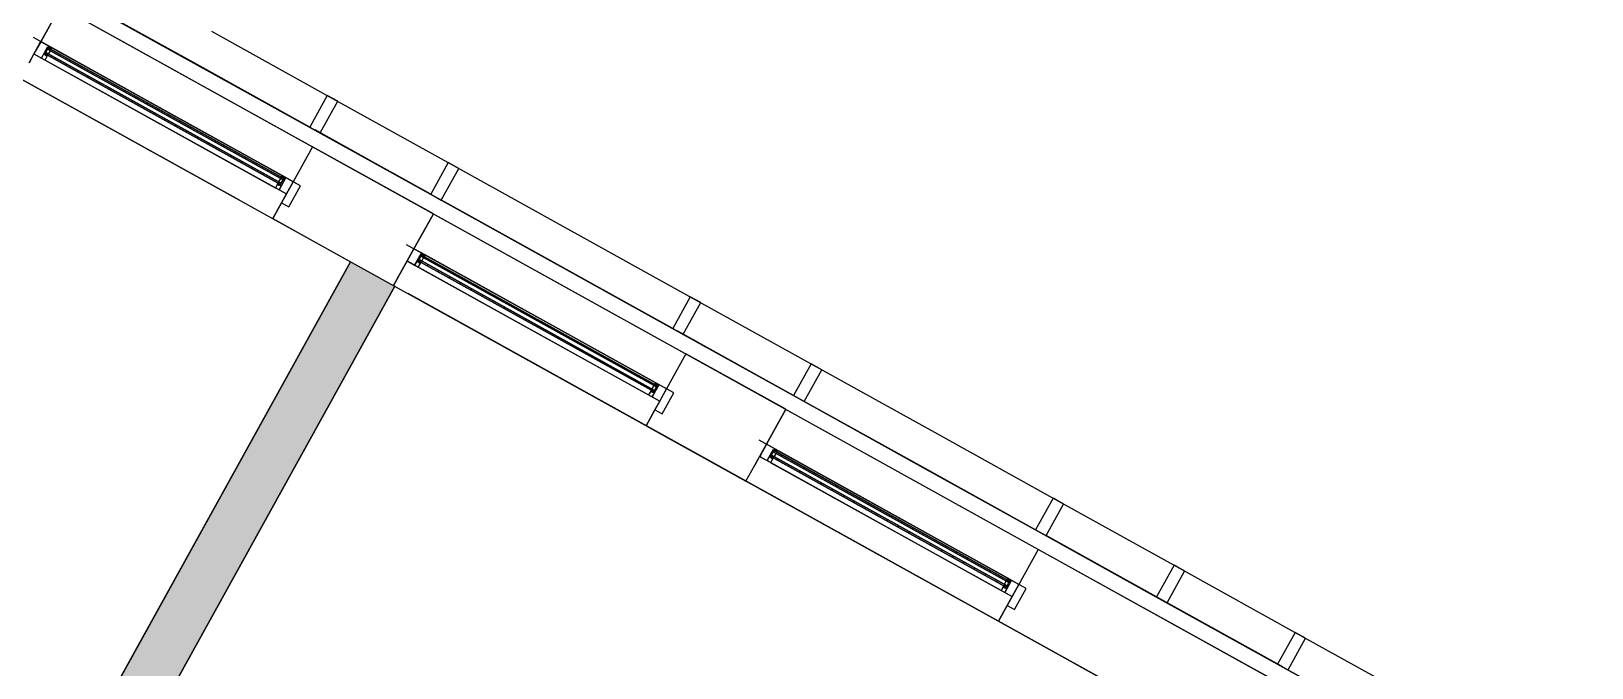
# Model space of a CAD drawing. Header units: metres. Extents: x 2.5 to 42.6, y 0.9 to 31.9.
# Drawn here: x 18.23 to 20.785, y 10.359 to 11.4 of the extents above; entities that cross this region are included whole.
import ezdxf

# ---------------------------------------------------------------- set-up
doc = ezdxf.new("R2010")
doc.units = ezdxf.units.M
for name, color, linetype in [('ARREDI', 9, 'Continuous'), ('INFISSI_VETRATE', 4, 'Continuous'), ('PARETI_STRUTTURE', 7, 'Continuous'), ('PILASTRI_SETTI', 8, 'Continuous')]:
    doc.layers.add(name, color=color, linetype=linetype)

msp = doc.modelspace()

# ---------------------------------------------------------------- linework, layer by layer
at = {"layer": 'ARREDI'}
for points in [[(18.2987, 11.4578), (18.4967, 11.3481), (18.6947, 11.2383), (18.4967, 11.3481)], [(18.247, 11.3563), (18.2574, 11.3752), (18.2637, 11.3717), (18.2643, 11.3729), (18.246, 11.383), (18.2349, 11.3631)], [(18.2617, 11.3682), (18.2572, 11.3707), (18.2542, 11.3652), (18.2587, 11.3627)], [(18.2599, 11.3738), (18.2592, 11.3724), (18.2626, 11.3704), (18.2634, 11.3719)], [(18.247, 11.3563), (18.253, 11.353), (18.2563, 11.3591), (18.2504, 11.3624)], [(18.2573, 11.3608), (18.2544, 11.3624), (18.2535, 11.3607), (18.2563, 11.3591)], [(18.6947, 11.2383), (18.8927, 11.1286), (18.8929, 11.1289), (18.6949, 11.2387)], [(18.636, 11.1407), (18.6481, 11.134), (18.6592, 11.154), (18.6409, 11.1642), (18.6402, 11.163), (18.6464, 11.1596)], [(18.6439, 11.1609), (18.6405, 11.1629), (18.6397, 11.1614), (18.6432, 11.1595)], [(18.636, 11.1407), (18.6394, 11.1468), (18.6334, 11.1501), (18.6301, 11.1441)], [(18.6343, 11.1518), (18.6334, 11.1501), (18.6363, 11.1485), (18.6372, 11.1502)], [(18.6383, 11.1595), (18.6352, 11.154), (18.6397, 11.1515), (18.6428, 11.157)], [(18.8927, 11.1286), (19.2887, 10.9091)], [(18.858, 11.0177), (18.8684, 11.0365), (18.8746, 11.0331), (18.8752, 11.0343), (18.8569, 11.0444), (18.8458, 11.0245)], [(18.8709, 11.0352), (18.8701, 11.0337), (18.8735, 11.0318), (18.8743, 11.0332)], [(18.858, 11.0177), (18.8639, 11.0144), (18.8673, 11.0205), (18.8613, 11.0238)], [(18.8682, 11.0222), (18.8653, 11.0238), (18.8644, 11.0221), (18.8673, 11.0205)], [(18.8726, 11.0296), (18.8682, 11.0321), (18.8651, 11.0266), (18.8696, 11.0241)], [(19.2887, 10.9091), (19.4868, 10.7993), (19.487, 10.7997), (19.2889, 10.9094)], [(19.2469, 10.8021), (19.2503, 10.8082), (19.2443, 10.8115), (19.241, 10.8054)], [(19.2453, 10.8132), (19.2443, 10.8115), (19.2472, 10.8099), (19.2481, 10.8116)], [(19.2492, 10.8209), (19.2462, 10.8154), (19.2506, 10.8129), (19.2537, 10.8184)], [(19.2469, 10.8021), (19.2591, 10.7954), (19.2701, 10.8154), (19.2518, 10.8256), (19.2512, 10.8244), (19.2573, 10.8209)], [(19.2549, 10.8223), (19.2514, 10.8242), (19.2506, 10.8228), (19.2541, 10.8209)], [(19.4868, 10.7993), (19.6848, 10.6895), (19.8828, 10.5798), (19.6848, 10.6895)], [(19.4348, 10.698), (19.4452, 10.7168), (19.4514, 10.7134), (19.4521, 10.7146), (19.4337, 10.7247), (19.4226, 10.7047)], [(19.4348, 10.698), (19.4407, 10.6947), (19.4441, 10.7008), (19.4381, 10.7041)], [(19.445, 10.7025), (19.4422, 10.704), (19.4412, 10.7024), (19.4441, 10.7008)], [(19.4495, 10.7099), (19.445, 10.7124), (19.442, 10.7069), (19.4464, 10.7044)], [(19.4477, 10.7154), (19.4469, 10.714), (19.4504, 10.7121), (19.4512, 10.7135)], [(19.8828, 10.5798), (20.0808, 10.47), (20.081, 10.4704), (19.883, 10.5801)], [(19.8261, 10.5012), (19.823, 10.4957), (19.8275, 10.4932), (19.8305, 10.4987)], [(19.8238, 10.4824), (19.8359, 10.4757), (19.847, 10.4957), (19.8286, 10.5058), (19.828, 10.5047), (19.8342, 10.5012)], [(19.8317, 10.5026), (19.8282, 10.5045), (19.8274, 10.5031), (19.8309, 10.5012)], [(19.8238, 10.4824), (19.8271, 10.4885), (19.8212, 10.4918), (19.8178, 10.4857)], [(19.8221, 10.4935), (19.8212, 10.4918), (19.824, 10.4902), (19.825, 10.4919)], [(20.0808, 10.47), (20.2788, 10.3603), (20.279, 10.3606), (20.081, 10.4704)], [(20.2788, 10.3603), (20.4769, 10.2505), (20.6749, 10.1408), (20.4769, 10.2505)]]:
    msp.add_lwpolyline(points, close=True, dxfattribs=at)
for points in [[(18.3075, 11.4534), (18.4969, 11.3484), (18.6863, 11.2434)], [(18.4969, 11.3484), (18.4967, 11.3481)], [(18.8927, 11.1286), (18.6947, 11.2383)], [(18.9017, 11.124), (19.2803, 10.9142)], [(19.4868, 10.7993), (19.2888, 10.9091)], [(19.4956, 10.7949), (19.685, 10.6899), (19.8744, 10.5849)], [(19.685, 10.6899), (19.6848, 10.6895)], [(20.0808, 10.47), (19.8828, 10.5798)], [(20.2788, 10.3603), (20.0808, 10.47)]]:
    msp.add_lwpolyline(points, dxfattribs=at)
at = {"layer": 'INFISSI_VETRATE'}
for points in [[(18.2691, 11.3543), (18.2708, 11.356)], [(18.2755, 11.3606), (18.2772, 11.3624)], [(18.287, 11.3443), (18.2887, 11.3461)], [(18.2934, 11.3507), (18.2951, 11.3524)], [(18.3113, 11.3408), (18.313, 11.3425)], [(18.3049, 11.3344), (18.3066, 11.3361)], [(18.3228, 11.3245), (18.3246, 11.3262)], [(18.3292, 11.3308), (18.3309, 11.3326)], [(18.3407, 11.3145), (18.3425, 11.3163)], [(18.3471, 11.3209), (18.3488, 11.3226)], [(18.3586, 11.3046), (18.3604, 11.3063)], [(18.365, 11.311), (18.3668, 11.3127)], [(18.3766, 11.2947), (18.3783, 11.2964)], [(18.3829, 11.3011), (18.3847, 11.3028)], [(18.4008, 11.2911), (18.4026, 11.2929)], [(18.3945, 11.2848), (18.3962, 11.2865)], [(18.4124, 11.2748), (18.4141, 11.2766)], [(18.4188, 11.2812), (18.4205, 11.2829)], [(18.4303, 11.2649), (18.432, 11.2666)], [(18.4367, 11.2713), (18.4384, 11.273)], [(18.4482, 11.255), (18.4499, 11.2567)], [(18.4546, 11.2613), (18.4563, 11.2631)], [(18.4661, 11.245), (18.4679, 11.2468)], [(18.4725, 11.2514), (18.4742, 11.2531)], [(18.4904, 11.2415), (18.4921, 11.2432)], [(18.484, 11.2351), (18.4858, 11.2368)], [(18.5019, 11.2252), (18.5037, 11.2269)], [(18.5083, 11.2316), (18.5101, 11.2333)], [(18.5199, 11.2153), (18.5216, 11.217)], [(18.5262, 11.2216), (18.528, 11.2234)], [(18.5441, 11.2117), (18.5459, 11.2134)], [(18.5378, 11.2053), (18.5395, 11.2071)], [(18.5557, 11.1954), (18.5574, 11.1971)], [(18.5621, 11.2018), (18.5638, 11.2035)], [(18.58, 11.1918), (18.5817, 11.1936)], [(18.5736, 11.1855), (18.5753, 11.1872)], [(18.5915, 11.1755), (18.5932, 11.1773)], [(18.5979, 11.1819), (18.5996, 11.1836)], [(18.6094, 11.1656), (18.6112, 11.1673)], [(18.6158, 11.172), (18.6175, 11.1737)], [(18.6337, 11.1621), (18.6354, 11.1638)], [(18.6273, 11.1557), (18.6291, 11.1574)], [(18.8781, 11.0167), (18.8799, 11.0184)], [(18.8845, 11.0231), (18.8862, 11.0248)], [(18.9024, 11.0131), (18.9041, 11.0149)], [(18.896, 11.0068), (18.8978, 11.0085)], [(18.9139, 10.9968), (18.9157, 10.9986)], [(18.9203, 11.0032), (18.9221, 11.0049)], [(18.9319, 10.9869), (18.9336, 10.9886)], [(18.9382, 10.9933), (18.94, 10.995)], [(18.9561, 10.9833), (18.9579, 10.9851)], [(18.9498, 10.977), (18.9515, 10.9787)], [(18.9677, 10.967), (18.9694, 10.9688)], [(18.9741, 10.9734), (18.9758, 10.9751)], [(18.9856, 10.9571), (18.9873, 10.9588)], [(18.992, 10.9635), (18.9937, 10.9652)], [(19.0035, 10.9472), (19.0052, 10.9489)], [(19.0099, 10.9536), (19.0116, 10.9553)], [(19.0214, 10.9373), (19.0232, 10.939)], [(19.0278, 10.9436), (19.0295, 10.9454)], [(19.0457, 10.9337), (19.0474, 10.9354)], [(19.0393, 10.9273), (19.0411, 10.9291)], [(19.0572, 10.9174), (19.059, 10.9191)], [(19.0636, 10.9238), (19.0654, 10.9255)], [(19.0752, 10.9075), (19.0769, 10.9092)], [(19.0815, 10.9138), (19.0833, 10.9156)], [(19.0931, 10.8975), (19.0948, 10.8993)], [(19.0994, 10.9039), (19.1012, 10.9056)], [(19.111, 10.8876), (19.1127, 10.8893)], [(19.1174, 10.894), (19.1191, 10.8957)], [(19.1353, 10.8841), (19.137, 10.8858)], [(19.1289, 10.8777), (19.1306, 10.8794)], [(19.1468, 10.8678), (19.1485, 10.8695)], [(19.1532, 10.8741), (19.1549, 10.8759)], [(19.1647, 10.8578), (19.1665, 10.8596)], [(19.1711, 10.8642), (19.1728, 10.8659)], [(19.189, 10.8543), (19.1907, 10.856)], [(19.1826, 10.8479), (19.1844, 10.8496)], [(19.2006, 10.838), (19.2023, 10.8397)], [(19.2069, 10.8443), (19.2087, 10.8461)], [(19.2248, 10.8344), (19.2266, 10.8361)], [(19.2185, 10.828), (19.2202, 10.8298)], [(19.2364, 10.8181), (19.2381, 10.8198)], [(19.2427, 10.8245), (19.2445, 10.8262)], [(19.4577, 10.7053), (19.4594, 10.7071)], [(19.4513, 10.699), (19.4531, 10.7007)], [(19.4692, 10.689), (19.471, 10.6908)], [(19.4756, 10.6954), (19.4774, 10.6972)], [(19.4872, 10.6791), (19.4889, 10.6808)], [(19.4935, 10.6855), (19.4953, 10.6872)], [(19.5114, 10.6756), (19.5132, 10.6773)], [(19.5051, 10.6692), (19.5068, 10.6709)], [(19.523, 10.6593), (19.5247, 10.661)], [(19.5294, 10.6656), (19.5311, 10.6674)], [(19.5473, 10.6557), (19.549, 10.6574)], [(19.5409, 10.6493), (19.5426, 10.6511)], [(19.5588, 10.6394), (19.5605, 10.6411)], [(19.5652, 10.6458), (19.5669, 10.6475)], [(19.5767, 10.6295), (19.5785, 10.6312)], [(19.5831, 10.6358), (19.5848, 10.6376)], [(19.601, 10.6259), (19.6027, 10.6277)], [(19.5946, 10.6195), (19.5964, 10.6213)], [(19.6125, 10.6096), (19.6143, 10.6114)], [(19.6189, 10.616), (19.6207, 10.6177)], [(19.6305, 10.5997), (19.6322, 10.6014)], [(19.6368, 10.6061), (19.6386, 10.6078)], [(19.6484, 10.5898), (19.6501, 10.5915)], [(19.6547, 10.5961), (19.6565, 10.5979)], [(19.6663, 10.5798), (19.668, 10.5816)], [(19.6727, 10.5862), (19.6744, 10.5879)], [(19.6906, 10.5763), (19.6923, 10.578)], [(19.6842, 10.5699), (19.6859, 10.5716)], [(19.7021, 10.56), (19.7038, 10.5617)], [(19.7085, 10.5663), (19.7102, 10.5681)], [(19.72, 10.55), (19.7218, 10.5518)], [(19.7264, 10.5564), (19.7281, 10.5582)], [(19.7379, 10.5401), (19.7397, 10.5419)], [(19.7443, 10.5465), (19.746, 10.5482)], [(19.7559, 10.5302), (19.7576, 10.5319)], [(19.7622, 10.5366), (19.764, 10.5383)], [(19.7801, 10.5266), (19.7819, 10.5284)], [(19.7738, 10.5203), (19.7755, 10.522)], [(19.7917, 10.5103), (19.7934, 10.5121)], [(19.7981, 10.5167), (19.7998, 10.5184)], [(19.8096, 10.5004), (19.8113, 10.5021)], [(19.816, 10.5068), (19.8177, 10.5085)]]:
    msp.add_lwpolyline(points, dxfattribs=at)
at = {"layer": 'PARETI_STRUTTURE'}
for points in [[(17.4147, 11.9478), (17.4023, 11.9254), (24.4007, 8.0464), (24.4131, 8.0688)], [(17.6516, 11.7125), (17.6832, 11.7697), (21.2648, 9.7845)], [(21.1997, 9.6671), (17.6182, 11.6522)], [(18.5712, 11.124), (17.6182, 11.6522)], [(18.4969, 11.3484), (18.3075, 11.4534)], [(18.5255, 11.4001), (18.7235, 11.2903)], [(18.2349, 11.3631), (18.2269, 11.3486), (18.2458, 11.3827)], [(18.4526, 11.2685), (18.2339, 11.3897)], [(18.2466, 11.3827), (18.2643, 11.3729), (18.6409, 11.1642)], [(18.6409, 11.1642), (18.2643, 11.3729)], [(18.2349, 11.3631), (18.253, 11.353)], [(18.253, 11.3631), (18.6386, 11.1495), (18.6397, 11.1515), (18.2542, 11.3652)], [(18.253, 11.353), (18.6301, 11.144)], [(18.2532, 11.3529), (18.6298, 11.1442)], [(18.6863, 11.2434), (18.4969, 11.3484)], [(18.7235, 11.2903), (18.9215, 11.1806)], [(18.6713, 11.1473), (18.4526, 11.2685)], [(18.8843, 11.1337), (18.7035, 11.2339)], [(18.8886, 11.1016), (18.6909, 11.2112), (18.6592, 11.154)], [(18.6909, 11.2112), (18.6592, 11.154)], [(18.6548, 11.1564), (18.6409, 11.1642)], [(18.9215, 11.1806), (19.3176, 10.9611)], [(18.6301, 11.1441), (18.6481, 11.134)], [(18.6258, 11.0937), (18.6401, 11.1196), (18.6258, 11.0937), (18.7532, 11.0231)], [(19.2803, 10.9142), (18.9017, 11.124)], [(18.8458, 11.0245), (18.8378, 11.01), (18.8569, 11.0444)], [(19.0635, 10.9299), (18.8448, 11.0511)], [(18.7532, 11.0231), (17.7445, 9.2031), (17.8168, 9.163), (17.8292, 9.1854)], [(17.7492, 9.2117), (18.7532, 11.0231)], [(18.8458, 11.0245), (18.8639, 11.0144)], [(18.8639, 11.0144), (19.241, 10.8054)], [(18.864, 11.0245), (19.2495, 10.8108), (19.2507, 10.8129), (18.8651, 11.0266)], [(18.8642, 11.0143), (19.2407, 10.8056)], [(18.8752, 11.0343), (19.2518, 10.8255)], [(19.2518, 10.8255), (18.8752, 11.0343)], [(17.8693, 9.2577), (18.8256, 10.983), (18.8235, 10.9842)], [(18.8255, 10.983), (17.8693, 9.2577)], [(20.001, 10.3315), (18.8471, 10.9711)], [(19.3176, 10.9611), (19.5156, 10.8513)], [(19.2822, 10.8087), (19.0635, 10.9299)], [(19.4783, 10.8044), (19.2976, 10.9046)], [(19.4654, 10.7819), (19.3018, 10.8725), (19.2701, 10.8154)], [(19.3018, 10.8725), (19.2701, 10.8154)], [(19.5156, 10.8513), (19.7136, 10.7416)], [(19.241, 10.8054), (19.2591, 10.7954)], [(19.2367, 10.7551), (19.2511, 10.7809), (19.2367, 10.7551), (19.4003, 10.6644), (19.4146, 10.6903)], [(19.685, 10.6899), (19.4956, 10.7949)], [(19.6403, 10.6102), (19.4217, 10.7314)], [(19.7136, 10.7416), (19.9116, 10.6318)], [(19.4226, 10.7047), (19.4146, 10.6903), (19.4337, 10.7247)], [(19.4226, 10.7047), (19.4407, 10.6947)], [(19.4408, 10.7048), (19.8263, 10.4911), (19.8275, 10.4932), (19.4419, 10.7069)], [(19.4521, 10.7146), (19.8286, 10.5058)], [(19.8286, 10.5058), (19.4521, 10.7145)], [(19.4003, 10.6644), (19.4146, 10.6903)], [(19.4407, 10.6947), (19.8178, 10.4857)], [(19.441, 10.6946), (19.8176, 10.4859)], [(19.8744, 10.5849), (19.685, 10.6899)], [(19.9116, 10.6318), (20.1096, 10.522)], [(19.859, 10.489), (19.6403, 10.6102)], [(20.0724, 10.4752), (19.8916, 10.5754)], [(20.2575, 10.3429), (19.8787, 10.5528), (19.847, 10.4957)], [(19.8787, 10.5528), (19.847, 10.4957)], [(20.1096, 10.522), (20.3077, 10.4123)], [(19.8178, 10.4857), (19.8359, 10.4757)], [(19.8136, 10.4354), (19.8279, 10.4612), (19.8136, 10.4354), (20.0627, 10.2973)], [(20.2704, 10.3654), (20.0896, 10.4656)], [(20.3077, 10.4123), (20.5057, 10.3025)]]:
    msp.add_lwpolyline(points, dxfattribs=at)
for points in [[(18.2776, 11.4402), (18.246, 11.383)], [(18.6592, 11.154), (18.246, 11.3831), (18.2349, 11.3631), (18.6481, 11.134)], [(18.6428, 11.157), (18.2572, 11.3707), (18.2584, 11.3728), (18.6439, 11.1591)], [(18.6439, 11.1591), (18.2584, 11.3728), (18.2572, 11.3707), (18.6428, 11.157)], [(18.253, 11.3631), (18.2542, 11.3652), (18.6397, 11.1515), (18.6386, 11.1495)], [(18.6863, 11.2434), (18.7035, 11.2339), (18.7321, 11.2855), (18.7149, 11.2951)], [(18.8843, 11.1337), (18.9015, 11.1241), (18.9301, 11.1758), (18.9129, 11.1853)], [(18.6713, 11.1473), (18.6592, 11.154), (18.6401, 11.1196), (18.6522, 11.1129)], [(18.6401, 11.1196), (18.6481, 11.134)], [(18.8886, 11.1016), (18.8569, 11.0444)], [(19.2701, 10.8154), (18.8569, 11.0444), (18.8458, 11.0245), (19.2591, 10.7954)], [(18.8378, 11.01), (18.8235, 10.9842)], [(18.864, 11.0245), (18.8651, 11.0266), (19.2507, 10.8129), (19.2495, 10.8108)], [(19.2537, 10.8184), (18.8682, 11.0321), (18.8693, 11.0342), (19.2548, 10.8205)], [(19.2548, 10.8205), (18.8693, 11.0342), (18.8682, 11.0321), (19.2537, 10.8184)], [(19.2803, 10.9142), (19.2976, 10.9046), (19.3262, 10.9563), (19.309, 10.9658)], [(19.4783, 10.8044), (19.4956, 10.7949), (19.5242, 10.8465), (19.507, 10.8561)], [(19.2822, 10.8087), (19.2701, 10.8154), (19.2511, 10.7809), (19.2631, 10.7743)], [(19.2511, 10.781), (19.2591, 10.7954)], [(19.4654, 10.7819), (19.4337, 10.7247)], [(19.847, 10.4957), (19.4337, 10.7247), (19.4227, 10.7047), (19.8359, 10.4757)], [(19.4408, 10.7048), (19.4419, 10.7069), (19.8275, 10.4932), (19.8263, 10.4911)], [(19.8305, 10.4987), (19.445, 10.7124), (19.4461, 10.7144), (19.8317, 10.5008)], [(19.8317, 10.5008), (19.4462, 10.7144), (19.445, 10.7124), (19.8305, 10.4987)], [(19.8744, 10.5849), (19.8916, 10.5754), (19.9202, 10.627), (19.903, 10.6366)], [(20.0724, 10.4752), (20.0896, 10.4656), (20.1182, 10.5173), (20.101, 10.5268)], [(19.859, 10.489), (19.847, 10.4957), (19.8279, 10.4612), (19.8399, 10.4546)], [(19.8279, 10.4612), (19.8359, 10.4757)], [(20.2704, 10.3654), (20.2876, 10.3559), (20.3163, 10.4075), (20.299, 10.4171)]]:
    msp.add_lwpolyline(points, close=True, dxfattribs=at)
at = {"layer": 'PILASTRI_SETTI'}
msp.add_solid([(17.8168, 9.163), (18.8256, 10.983), (17.7445, 9.2031), (18.7532, 11.0231)], dxfattribs=at)

doc.saveas('drawing.dxf')
